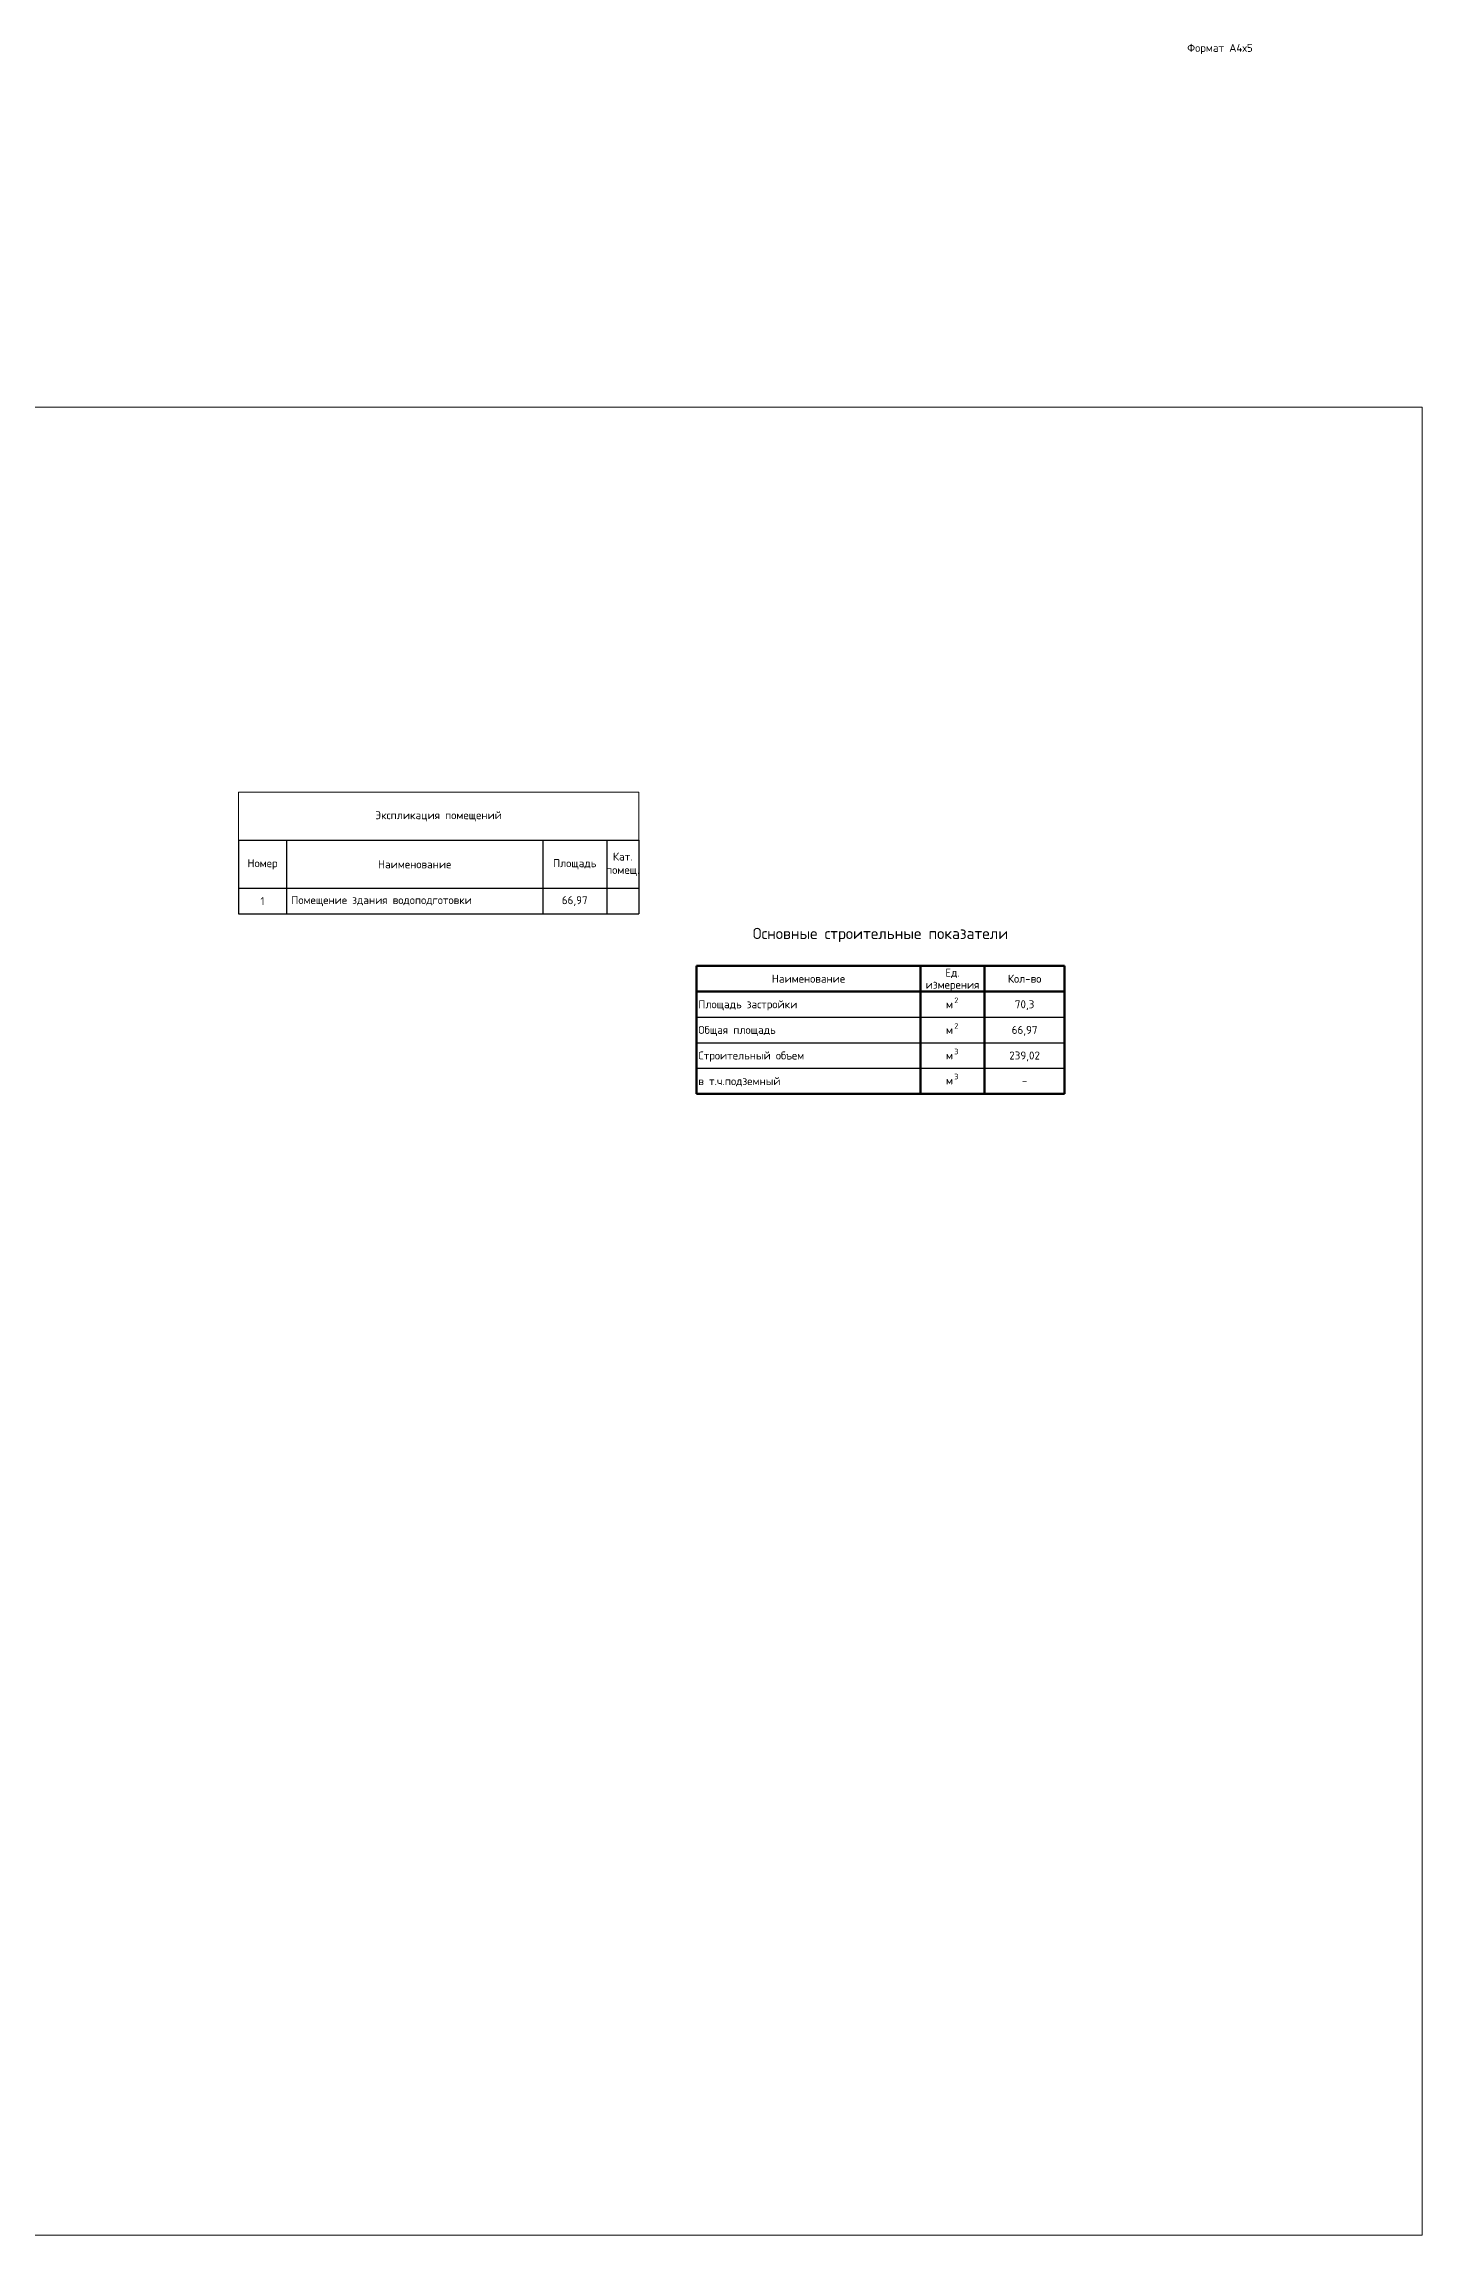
# Model space of a CAD drawing. Header units: millimetres. Extents: x 3795014 to 4300160, y 3869364 to 4016788.
# Drawn here: x 4257115 to 4300160, y 3879712 to 3948163 of the extents above; entities that cross this region are included whole.
import ezdxf
from ezdxf.enums import TextEntityAlignment as Align

# ---------------------------------------------------------------- set-up
doc = ezdxf.new("R2010")
doc.units = ezdxf.units.MM
doc.layers.get('Defpoints').update_dxf_attribs({"color": 3})
for name, color, linetype, lineweight in [('7.1.Экспликация', 7, 'Continuous', 60), ('основная', 7, 'Continuous', 50), ('текст', 7, 'Continuous', 20)]:
    doc.layers.add(name, color=color, linetype=linetype, lineweight=lineweight)
doc.layers.add('ТХ здание', color=7, linetype='Continuous')
doc.styles.add('ISOCPEUR', font='isocpeur.ttf')
doc.styles.add('ГОСТ 2.304', font='isocpeur.ttf')

# ---------------------------------------------------------------- blocks, each defined once
blk = doc.blocks.new('*T80')
at = {"layer": 'Defpoints', "color": 8, "linetype": 'ByBlock', "lineweight": 0, "ltscale": 100, "transparency": 16777216}
for p, q in [((0, 0), (12500, 0)), ((0, 0), (0, -1500)), ((12500, 0), (12500, -1500))]:
    blk.add_line(p, q, dxfattribs=at)
at = {"layer": 'ТХ здание', "color": 0, "ltscale": 100, "transparency": 16777216}
blk.add_line((0, -1500), (12500, -1500), dxfattribs=at)
at = {"layer": 'ТХ здание', "color": 0, "linetype": 'ByBlock', "lineweight": -2, "ltscale": 100, "transparency": 16777216}
for p, q in [((0, -1500), (0, -3800)), ((1500, -1500), (1500, -3800)), ((9500, -1500), (9500, -3800)), ((11500, -1500), (11500, -3800)), ((12500, -1500), (12500, -3800)), ((0, -3000), (12500, -3000)), ((0, -3800), (12500, -3800))]:
    blk.add_line(p, q, dxfattribs=at)
at = {"layer": 'ТХ здание', "color": 0, "ltscale": 100, "transparency": 16777216, "char_height": 250, "style": 'ISOCPEUR'}
for s, insert, width, attachment_point in [('Экспликация помещений', (6250, -750), 12380, 5), ('Кат. помещ.', (12000, -2250), 880, 5), ('Номер', (750, -2250), 1380, 5), ('Наименование', (5500, -2250), 7880, 5), ('\\A1;Площадь', (10500, -2250), 1880, 5), ('1', (750, -3400), 1380, 5), ('Помещение здания водоподготовки', (1650, -3400), 7700, 4), ('66,97', (10500, -3400), 1880, 5)]:
    blk.add_mtext(s, dxfattribs=dict(at, insert=insert, width=width, attachment_point=attachment_point))

msp = doc.modelspace()

# ---------------------------------------------------------------- linework, layer by layer
at = {"lineweight": 20, "ltscale": 100}
msp.add_lwpolyline([(4206903.7, 3936818.2), (4300160.2, 3936818.2), (4300160.2, 3879711.7), (4206903.7, 3879711.7)], close=True, dxfattribs=at)
at = {"layer": '7.1.Экспликация', "lineweight": 25}
for p, q in [((4277494.1, 3917760.9), (4288994.1, 3917760.9)), ((4277494.1, 3916960.9), (4288994.1, 3916960.9)), ((4277494.1, 3916160.9), (4288994.1, 3916160.9))]:
    msp.add_line(p, q, dxfattribs=at)
at = {"layer": 'основная'}
for p, q in [((4277494.1, 3919360.9), (4277494.1, 3915360.9)), ((4277494.1, 3919360.9), (4288994.1, 3919360.9)), ((4284494.1, 3919360.9), (4284494.1, 3915360.9)), ((4286494.1, 3919360.9), (4286494.1, 3915360.9)), ((4288994.1, 3919360.9), (4288994.1, 3915360.9)), ((4277494.1, 3918560.9), (4288994.1, 3918560.9)), ((4277494.1, 3915360.9), (4288994.1, 3915360.9))]:
    msp.add_line(p, q, dxfattribs=at)

# ---------------------------------------------------------------- block references
msp.add_blockref('*T80', (4263193.6, 3924783.5))

# ---------------------------------------------------------------- texts
at = {"layer": 'текст', "style": 'ГОСТ 2.304'}
msp.add_text('Формат А4х5', height=250, dxfattribs=at).set_placement((4292822.6, 3947911))
at = {"layer": 'текст', "ltscale": 100, "style": 'ГОСТ 2.304'}
for s, height, p in [('Основные строительные показатели', 350, (4283244.1, 3920374.3)), ('Наименование', 250, (4280994.1, 3918960.9)), ('измерения', 250, (4285494.1, 3918773.4)), ('Ед.', 250, (4285494.1, 3919148.4)), ('Кол-во', 250, (4287744.1, 3918960.9)), ('м', 250, (4285397.1, 3918160.9)), ('2', 175, (4285614.1, 3918285.9)), ('70,3', 250, (4287744.1, 3918160.9)), ('2', 175, (4285614.1, 3917485.9)), ('66,97', 250, (4287744.1, 3917360.9)), ('м', 250, (4285397.1, 3917360.9)), ('3', 175, (4285614.1, 3916685.9)), ('м', 250, (4285397.1, 3916560.9)), ('239,02', 250, (4287744.1, 3916560.9)), ('м', 250, (4285397.1, 3915778.8)), ('3', 175, (4285614.1, 3915903.8)), ('-', 250, (4287744.1, 3915778.8))]:
    msp.add_text(s, height=height, dxfattribs=at).set_placement(p, align=Align.MIDDLE_CENTER)
for s, p in [('Площадь застройки', (4277554.1, 3918160.9)), ('Общая площадь', (4277554.1, 3917360.9)), ('Строительный объем', (4277554.1, 3916560.9)), ('в т.ч.подземный', (4277554.1, 3915760.9))]:
    msp.add_text(s, height=250, dxfattribs=at).set_placement(p, align=Align.MIDDLE_LEFT)

doc.saveas('drawing.dxf')
